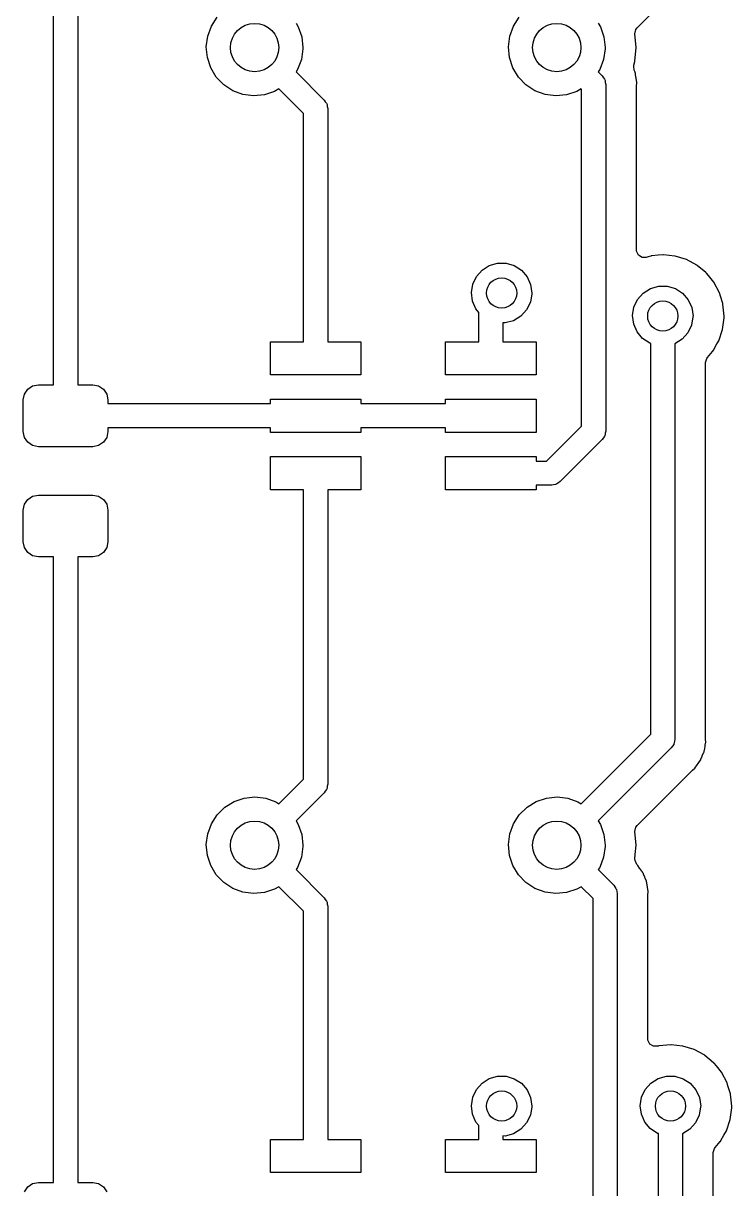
# Model space of a CAD drawing. Extents: x 61 to 228, y -146 to -45.
# Drawn here: x 108.26 to 119.99, y -106.68 to -87.38 of the extents above; entities that cross this region are included whole.
import ezdxf

# ---------------------------------------------------------------- set-up
doc = ezdxf.new("R2010")
doc.units = 0
doc.layers.add('BLACK', color=7, linetype='CONTINUOUS')

msp = doc.modelspace()

# ---------------------------------------------------------------- linework, layer by layer
at = {"layer": 'BLACK', "linetype": 'CONTINUOUS'}
for p, q in [((108.764, -93.3659), (108.764, -83.0079)), ((109.164, -83.0079), (109.164, -93.3659)), ((118.422, -87.4544), (118.819, -87.0573)), ((111.376, -87.4267), (111.472, -87.2768)), ((112.778, -87.3795), (112.814, -87.4367)), ((116.376, -87.4267), (116.472, -87.2768)), ((117.778, -87.3795), (117.814, -87.4367)), ((111.292, -87.7712), (111.315, -87.5943)), ((111.315, -87.5943), (111.376, -87.4267)), ((112.814, -87.4367), (112.872, -87.6052)), ((116.292, -87.7712), (116.315, -87.5943)), ((116.315, -87.5943), (116.376, -87.4267)), ((117.814, -87.4367), (117.872, -87.6052)), ((118.386, -87.5545), (118.4, -87.4849)), ((118.406, -87.7824), (118.386, -87.5545)), ((118.4, -87.4849), (118.422, -87.4544)), ((111.31, -87.9487), (111.292, -87.7712)), ((112.872, -87.6052), (112.892, -87.7824)), ((112.892, -87.7824), (112.892, -87.8047)), ((116.31, -87.9487), (116.292, -87.7712)), ((117.872, -87.6052), (117.892, -87.7824)), ((117.892, -87.7824), (117.892, -87.8047)), ((118.386, -88.0105), (118.406, -87.7824)), ((111.366, -88.118), (111.31, -87.9487)), ((112.867, -87.9814), (112.804, -88.1481)), ((112.892, -87.8047), (112.867, -87.9814)), ((116.366, -88.118), (116.31, -87.9487)), ((117.867, -87.9814), (117.804, -88.1481)), ((117.892, -87.8047), (117.867, -87.9814)), ((111.458, -88.2705), (111.366, -88.118)), ((112.804, -88.1481), (112.778, -88.1859)), ((116.458, -88.2705), (116.366, -88.118)), ((117.804, -88.1481), (117.778, -88.1859)), ((118.365, -88.0889), (118.368, -88.076)), ((118.374, -88.1593), (118.365, -88.0889)), ((118.368, -88.076), (118.384, -88.0158)), ((118.387, -88.1876), (118.374, -88.1593)), ((118.384, -88.0158), (118.386, -88.0105)), ((118.384, -88.0158), (118.384, -88.0158)), ((111.582, -88.3988), (111.458, -88.2705)), ((112.778, -88.1859), (113.244, -88.6512)), ((116.582, -88.3988), (116.458, -88.2705)), ((117.778, -88.1859), (117.845, -88.2527)), ((117.845, -88.2527), (117.863, -88.281)), ((117.863, -88.281), (117.884, -88.3072)), ((117.884, -88.3072), (117.886, -88.3184)), ((117.886, -88.3184), (117.892, -88.3281)), ((117.892, -88.3281), (117.896, -88.3613)), ((117.896, -88.3613), (117.904, -88.3939)), ((118.388, -88.1951), (118.387, -88.1876)), ((118.389, -88.1976), (118.388, -88.1951)), ((118.393, -88.2139), (118.389, -88.1976)), ((118.394, -88.2166), (118.393, -88.2139)), ((118.397, -88.2237), (118.394, -88.2166)), ((118.403, -88.2717), (118.397, -88.2237)), ((118.404, -88.2871), (118.403, -88.2717)), ((118.405, -88.2936), (118.404, -88.2871)), ((118.416, -88.3565), (118.405, -88.2936)), ((118.412, -88.4143), (118.416, -88.3641)), ((118.416, -88.3641), (118.416, -88.3565)), ((118.416, -88.3641), (118.416, -88.3641)), ((111.731, -88.4965), (111.582, -88.3988)), ((111.899, -88.5586), (111.731, -88.4965)), ((112.075, -88.5822), (111.899, -88.5586)), ((112.253, -88.5661), (112.075, -88.5822)), ((112.423, -88.5109), (112.253, -88.5661)), ((112.495, -88.4679), (112.423, -88.5109)), ((112.902, -88.8752), (112.495, -88.4679)), ((116.731, -88.4965), (116.582, -88.3988)), ((116.899, -88.5586), (116.731, -88.4965)), ((117.075, -88.5822), (116.899, -88.5586)), ((117.253, -88.5661), (117.075, -88.5822)), ((117.423, -88.5109), (117.253, -88.5661)), ((117.495, -88.4679), (117.423, -88.5109)), ((117.504, -88.4767), (117.495, -88.4679)), ((117.504, -94.0496), (117.504, -88.4767)), ((117.904, -88.3939), (117.904, -94.1327)), ((118.412, -88.4228), (118.412, -88.4143)), ((118.412, -91.1355), (118.412, -88.4228)), ((113.244, -88.6512), (113.261, -88.6795)), ((113.261, -88.6795), (113.282, -88.7057)), ((113.282, -88.7057), (113.285, -88.7169)), ((113.285, -88.7169), (113.291, -88.7266)), ((113.291, -88.7266), (113.295, -88.7598)), ((112.902, -92.6534), (112.902, -88.8752)), ((113.295, -88.7598), (113.302, -88.7924)), ((113.302, -88.7924), (113.302, -92.6534)), ((118.413, -91.1535), (118.412, -91.1355)), ((118.443, -91.2181), (118.413, -91.1535)), ((118.503, -91.2565), (118.443, -91.2181)), ((118.574, -91.2564), (118.503, -91.2565)), ((118.605, -91.2471), (118.574, -91.2564)), ((118.651, -91.2337), (118.605, -91.2471)), ((118.657, -91.232), (118.651, -91.2337)), ((118.651, -91.2337), (118.651, -91.2337)), ((118.663, -91.2314), (118.657, -91.232)), ((118.771, -91.2216), (118.663, -91.2314)), ((118.663, -91.2314), (118.663, -91.2314)), ((118.854, -91.214), (118.771, -91.2216)), ((118.86, -91.2147), (118.854, -91.214)), ((119.044, -91.2341), (118.86, -91.2147)), ((118.86, -91.2147), (118.86, -91.2147)), ((119.05, -91.2347), (119.044, -91.2341)), ((119.044, -91.2341), (119.044, -91.2341)), ((119.239, -91.2932), (119.05, -91.2347)), ((115.856, -91.4656), (115.975, -91.39)), ((115.975, -91.39), (116.112, -91.351)), ((116.112, -91.351), (116.254, -91.3519)), ((116.254, -91.3519), (116.389, -91.3925)), ((116.389, -91.3925), (116.508, -91.4696)), ((119.413, -91.3873), (119.239, -91.2932)), ((119.418, -91.3912), (119.413, -91.3873)), ((119.561, -91.5094), (119.418, -91.3912)), ((119.418, -91.3912), (119.418, -91.3912)), ((115.701, -91.7002), (115.762, -91.5719)), ((115.762, -91.5719), (115.856, -91.4656)), ((116.508, -91.4696), (116.601, -91.577)), ((116.601, -91.577), (116.66, -91.7061)), ((119.566, -91.5133), (119.561, -91.5094)), ((119.57, -91.5181), (119.566, -91.5133)), ((119.602, -91.5574), (119.57, -91.5181)), ((119.57, -91.5181), (119.57, -91.5181)), ((119.691, -91.6666), (119.602, -91.5574)), ((115.68, -91.8403), (115.701, -91.7002)), ((115.698, -91.9809), (115.68, -91.8403)), ((116.66, -91.7061), (116.68, -91.8464)), ((116.68, -91.8464), (116.679, -91.8586)), ((118.429, -91.9529), (118.523, -91.8466)), ((118.523, -91.8466), (118.642, -91.771)), ((118.642, -91.771), (118.779, -91.732)), ((118.779, -91.732), (118.921, -91.7329)), ((118.921, -91.7329), (119.056, -91.7735)), ((119.056, -91.7735), (119.175, -91.8506)), ((119.784, -91.8412), (119.691, -91.6666)), ((119.801, -91.8985), (119.784, -91.8412)), ((115.755, -92.1106), (115.698, -91.9809)), ((116.656, -91.9984), (116.594, -92.126)), ((116.679, -91.8586), (116.656, -91.9984)), ((118.368, -92.0812), (118.429, -91.9529)), ((119.175, -91.8506), (119.268, -91.958)), ((119.268, -91.958), (119.327, -92.0871)), ((119.838, -92.0221), (119.801, -91.8985)), ((119.841, -92.0306), (119.838, -92.0221)), ((119.86, -92.2274), (119.841, -92.0306)), ((115.802, -92.1665), (115.755, -92.1106)), ((115.802, -92.6534), (115.802, -92.1665)), ((116.499, -92.2311), (116.378, -92.3053)), ((116.594, -92.126), (116.499, -92.2311)), ((118.347, -92.2213), (118.368, -92.0812)), ((118.365, -92.3619), (118.347, -92.2213)), ((119.327, -92.0871), (119.347, -92.2274)), ((119.347, -92.2274), (119.346, -92.2396)), ((119.86, -92.2557), (119.86, -92.2274)), ((116.241, -92.3426), (116.202, -92.3418)), ((116.202, -92.3418), (116.202, -92.6534)), ((116.378, -92.3053), (116.241, -92.3426)), ((118.422, -92.4916), (118.365, -92.3619)), ((119.323, -92.3794), (119.261, -92.507)), ((119.346, -92.2396), (119.323, -92.3794)), ((119.835, -92.4519), (119.86, -92.2557)), ((118.513, -92.6001), (118.422, -92.4916)), ((118.631, -92.6787), (118.513, -92.6001)), ((119.166, -92.6121), (119.047, -92.6854)), ((119.261, -92.507), (119.166, -92.6121)), ((119.772, -92.6396), (119.835, -92.4519)), ((112.352, -93.2034), (112.352, -92.6534)), ((112.352, -92.6534), (112.902, -92.6534)), ((113.302, -92.6534), (113.852, -92.6534)), ((113.852, -92.6534), (113.852, -93.2034)), ((115.252, -93.2034), (115.252, -92.6534)), ((115.252, -92.6534), (115.802, -92.6534)), ((116.202, -92.6534), (116.752, -92.6534)), ((116.752, -92.6534), (116.752, -93.2034)), ((118.647, -92.6835), (118.631, -92.6787)), ((118.647, -99.1531), (118.647, -92.6835)), ((119.047, -92.6854), (119.047, -99.2362)), ((119.671, -92.8162), (119.675, -92.8115)), ((119.675, -92.8115), (119.685, -92.7941)), ((119.685, -92.7941), (119.744, -92.6896)), ((119.744, -92.6896), (119.772, -92.6396)), ((119.555, -92.9969), (119.575, -92.9288)), ((119.555, -99.2112), (119.555, -92.9969)), ((119.575, -92.9288), (119.586, -92.9146)), ((119.586, -92.9146), (119.671, -92.8162)), ((119.671, -92.8162), (119.671, -92.8162)), ((108.337, -93.4391), (108.418, -93.3849)), ((108.418, -93.3849), (108.514, -93.3659)), ((108.514, -93.3659), (108.764, -93.3659)), ((109.164, -93.3659), (109.414, -93.3659)), ((109.414, -93.3659), (109.51, -93.3849)), ((109.51, -93.3849), (109.591, -93.4391)), ((113.852, -93.2034), (112.352, -93.2034)), ((116.752, -93.2034), (115.252, -93.2034)), ((108.264, -93.6159), (108.283, -93.5202)), ((108.283, -93.5202), (108.337, -93.4391)), ((109.591, -93.4391), (109.645, -93.5202)), ((109.645, -93.5202), (109.664, -93.6159)), ((108.264, -94.1409), (108.264, -93.6159)), ((109.664, -93.6159), (109.664, -93.6784)), ((109.664, -93.6784), (112.352, -93.6784)), ((112.352, -93.6784), (112.352, -93.6034)), ((112.352, -93.6034), (113.852, -93.6034)), ((113.852, -93.6034), (113.852, -93.6784)), ((113.852, -93.6784), (115.252, -93.6784)), ((115.252, -93.6784), (115.252, -93.6034)), ((115.252, -93.6034), (116.752, -93.6034)), ((116.752, -93.6034), (116.752, -94.1534)), ((108.283, -94.2366), (108.264, -94.1409)), ((109.664, -94.1409), (109.645, -94.2366)), ((112.352, -94.0784), (109.664, -94.0784)), ((109.664, -94.0784), (109.664, -94.1409)), ((112.352, -94.1534), (112.352, -94.0784)), ((113.852, -94.1534), (112.352, -94.1534)), ((115.252, -94.0784), (113.852, -94.0784)), ((113.852, -94.0784), (113.852, -94.1534)), ((115.252, -94.1534), (115.252, -94.0784)), ((116.752, -94.1534), (115.252, -94.1534)), ((116.925, -94.6284), (117.504, -94.0496)), ((117.904, -94.1327), (117.896, -94.1653)), ((108.337, -94.3177), (108.283, -94.2366)), ((108.418, -94.3719), (108.337, -94.3177)), ((109.591, -94.3177), (109.51, -94.3719)), ((109.645, -94.2366), (109.591, -94.3177)), ((117.845, -94.2738), (117.149, -94.9701)), ((117.863, -94.2455), (117.845, -94.2738)), ((117.884, -94.2194), (117.863, -94.2455)), ((117.886, -94.2082), (117.884, -94.2194)), ((117.892, -94.1985), (117.886, -94.2082)), ((117.896, -94.1653), (117.892, -94.1985)), ((108.514, -94.3909), (108.418, -94.3719)), ((109.414, -94.3909), (108.514, -94.3909)), ((109.51, -94.3719), (109.414, -94.3909)), ((112.352, -95.1034), (112.352, -94.5534)), ((112.352, -94.5534), (113.852, -94.5534)), ((113.852, -94.5534), (113.852, -95.1034)), ((115.252, -95.1034), (115.252, -94.5534)), ((115.252, -94.5534), (116.752, -94.5534)), ((116.752, -94.5534), (116.752, -94.6284)), ((116.752, -94.6284), (116.925, -94.6284)), ((112.902, -95.1034), (112.352, -95.1034)), ((112.902, -99.8976), (112.902, -95.1034)), ((113.852, -95.1034), (113.302, -95.1034)), ((113.302, -95.1034), (113.302, -99.9807)), ((116.752, -95.1034), (115.252, -95.1034)), ((117.008, -95.0284), (116.752, -95.0284)), ((116.752, -95.0284), (116.752, -95.1034)), ((117.04, -95.021), (117.008, -95.0284)), ((117.073, -95.0173), (117.04, -95.021)), ((117.083, -95.0112), (117.073, -95.0173)), ((117.094, -95.0086), (117.083, -95.0112)), ((117.12, -94.9878), (117.094, -95.0086)), ((117.149, -94.9701), (117.12, -94.9878)), ((108.283, -95.3452), (108.337, -95.2641)), ((108.337, -95.2641), (108.418, -95.2099)), ((108.418, -95.2099), (108.514, -95.1909)), ((108.514, -95.1909), (109.414, -95.1909)), ((109.414, -95.1909), (109.51, -95.2099)), ((109.51, -95.2099), (109.591, -95.2641)), ((109.591, -95.2641), (109.645, -95.3452)), ((108.264, -95.4409), (108.283, -95.3452)), ((108.264, -95.9659), (108.264, -95.4409)), ((109.645, -95.3452), (109.664, -95.4409)), ((109.664, -95.4409), (109.664, -95.9659)), ((108.283, -96.0616), (108.264, -95.9659)), ((108.337, -96.1427), (108.283, -96.0616)), ((109.645, -96.0616), (109.591, -96.1427)), ((109.664, -95.9659), (109.645, -96.0616)), ((108.418, -96.1969), (108.337, -96.1427)), ((108.514, -96.2159), (108.418, -96.1969)), ((108.764, -96.2159), (108.514, -96.2159)), ((108.764, -106.574), (108.764, -96.2159)), ((109.414, -96.2159), (109.164, -96.2159)), ((109.164, -96.2159), (109.164, -106.574)), ((109.51, -96.1969), (109.414, -96.2159)), ((109.591, -96.1427), (109.51, -96.1969)), ((117.495, -100.305), (118.647, -99.1531)), ((119.006, -99.349), (118.988, -99.3773)), ((119.027, -99.3229), (119.006, -99.349)), ((119.029, -99.3117), (119.027, -99.3229)), ((119.035, -99.302), (119.029, -99.3117)), ((119.039, -99.2688), (119.035, -99.302)), ((119.047, -99.2362), (119.039, -99.2688)), ((119.54, -99.3937), (119.546, -99.35)), ((119.546, -99.35), (119.547, -99.3435)), ((119.547, -99.3435), (119.549, -99.3339)), ((119.549, -99.3339), (119.559, -99.2807)), ((119.555, -99.2185), (119.555, -99.2112)), ((119.556, -99.2311), (119.555, -99.2185)), ((119.559, -99.2807), (119.556, -99.2311)), ((118.988, -99.3773), (117.778, -100.588)), ((119.478, -99.5661), (119.499, -99.5136)), ((119.499, -99.5136), (119.501, -99.5076)), ((119.501, -99.5076), (119.528, -99.4493)), ((119.528, -99.4493), (119.529, -99.4419)), ((119.529, -99.4419), (119.53, -99.4393)), ((119.53, -99.4393), (119.534, -99.4231)), ((119.534, -99.4231), (119.535, -99.4205)), ((119.535, -99.4205), (119.538, -99.4134)), ((119.538, -99.4134), (119.54, -99.3937)), ((118.422, -100.662), (119.327, -99.7574)), ((119.327, -99.7574), (119.333, -99.7515)), ((119.333, -99.7515), (119.339, -99.7466)), ((119.339, -99.7466), (119.377, -99.7135)), ((119.377, -99.7135), (119.414, -99.6612)), ((119.414, -99.6612), (119.418, -99.6559)), ((119.418, -99.6559), (119.434, -99.6353)), ((119.434, -99.6353), (119.457, -99.6056)), ((119.457, -99.6056), (119.46, -99.5987)), ((119.46, -99.5987), (119.462, -99.5964)), ((119.462, -99.5964), (119.47, -99.5817)), ((119.47, -99.5817), (119.471, -99.5794)), ((119.471, -99.5794), (119.476, -99.5732)), ((119.476, -99.5732), (119.478, -99.5661)), ((119.478, -99.5661), (119.478, -99.5661)), ((112.495, -100.305), (112.902, -99.8976)), ((113.244, -100.122), (112.778, -100.588)), ((113.261, -100.094), (113.244, -100.122)), ((113.282, -100.067), (113.261, -100.094)), ((113.285, -100.056), (113.282, -100.067)), ((113.291, -100.047), (113.285, -100.056)), ((113.295, -100.013), (113.291, -100.047)), ((113.302, -99.9807), (113.295, -100.013)), ((111.6, -100.36), (111.751, -100.267)), ((111.751, -100.267), (111.92, -100.209)), ((111.92, -100.209), (112.098, -100.19)), ((112.098, -100.19), (112.275, -100.212)), ((112.275, -100.212), (112.443, -100.271)), ((112.443, -100.271), (112.495, -100.305)), ((116.6, -100.36), (116.751, -100.267)), ((116.751, -100.267), (116.92, -100.209)), ((116.92, -100.209), (117.098, -100.19)), ((117.098, -100.19), (117.275, -100.212)), ((117.275, -100.212), (117.443, -100.271)), ((117.443, -100.271), (117.495, -100.305)), ((111.376, -100.635), (111.472, -100.485)), ((111.472, -100.485), (111.6, -100.36)), ((116.376, -100.635), (116.472, -100.485)), ((116.472, -100.485), (116.6, -100.36)), ((111.315, -100.802), (111.376, -100.635)), ((112.778, -100.588), (112.814, -100.645)), ((112.814, -100.645), (112.872, -100.813)), ((116.315, -100.802), (116.376, -100.635)), ((117.778, -100.588), (117.814, -100.645)), ((117.814, -100.645), (117.872, -100.813)), ((118.386, -100.762), (118.4, -100.693)), ((118.4, -100.693), (118.422, -100.662)), ((111.292, -100.979), (111.315, -100.802)), ((112.872, -100.813), (112.892, -100.99)), ((116.292, -100.979), (116.315, -100.802)), ((117.872, -100.813), (117.892, -100.99)), ((118.406, -100.99), (118.386, -100.762)), ((111.31, -101.157), (111.292, -100.979)), ((112.892, -101.013), (112.867, -101.189)), ((112.892, -100.99), (112.892, -101.013)), ((116.31, -101.157), (116.292, -100.979)), ((117.892, -101.013), (117.867, -101.189)), ((117.892, -100.99), (117.892, -101.013)), ((118.392, -101.145), (118.406, -100.99)), ((111.366, -101.326), (111.31, -101.157)), ((112.867, -101.189), (112.804, -101.356)), ((116.366, -101.326), (116.31, -101.157)), ((117.867, -101.189), (117.804, -101.356)), ((118.386, -101.214), (118.392, -101.145)), ((118.387, -101.244), (118.386, -101.214)), ((118.417, -101.308), (118.387, -101.244)), ((111.458, -101.479), (111.366, -101.326)), ((111.582, -101.607), (111.458, -101.479)), ((112.804, -101.356), (112.778, -101.394)), ((112.778, -101.394), (113.244, -101.859)), ((116.458, -101.479), (116.366, -101.326)), ((116.582, -101.607), (116.458, -101.479)), ((117.804, -101.356), (117.778, -101.394)), ((117.778, -101.394), (118.034, -101.649)), ((118.422, -101.313), (118.417, -101.308)), ((118.427, -101.318), (118.422, -101.313)), ((118.432, -101.325), (118.427, -101.318)), ((118.464, -101.371), (118.432, -101.325)), ((118.432, -101.325), (118.432, -101.325)), ((118.468, -101.376), (118.464, -101.371)), ((118.502, -101.421), (118.468, -101.376)), ((118.506, -101.427), (118.502, -101.421)), ((118.502, -101.421), (118.502, -101.421)), ((118.509, -101.434), (118.506, -101.427)), ((118.511, -101.436), (118.509, -101.434)), ((118.519, -101.451), (118.511, -101.436)), ((118.52, -101.453), (118.519, -101.451)), ((118.525, -101.46), (118.52, -101.453)), ((118.527, -101.467), (118.525, -101.46)), ((118.547, -101.52), (118.527, -101.467)), ((118.527, -101.467), (118.527, -101.467)), ((111.731, -101.704), (111.582, -101.607)), ((112.495, -101.676), (112.423, -101.719)), ((112.902, -102.083), (112.495, -101.676)), ((116.731, -101.704), (116.582, -101.607)), ((117.495, -101.676), (117.423, -101.719)), ((117.692, -101.873), (117.495, -101.676)), ((118.034, -101.649), (118.051, -101.678)), ((118.051, -101.678), (118.072, -101.704)), ((118.55, -101.526), (118.547, -101.52)), ((118.554, -101.535), (118.55, -101.526)), ((118.575, -101.584), (118.554, -101.535)), ((118.577, -101.592), (118.575, -101.584)), ((118.577, -101.594), (118.577, -101.592)), ((118.582, -101.61), (118.577, -101.594)), ((118.583, -101.613), (118.582, -101.61)), ((118.585, -101.62), (118.583, -101.613)), ((118.592, -101.677), (118.585, -101.62)), ((118.593, -101.684), (118.592, -101.677)), ((118.594, -101.69), (118.593, -101.684)), ((111.899, -101.767), (111.731, -101.704)), ((112.075, -101.79), (111.899, -101.767)), ((112.253, -101.774), (112.075, -101.79)), ((112.423, -101.719), (112.253, -101.774)), ((113.244, -101.859), (113.261, -101.888)), ((116.899, -101.767), (116.731, -101.704)), ((117.075, -101.79), (116.899, -101.767)), ((117.253, -101.774), (117.075, -101.79)), ((117.423, -101.719), (117.253, -101.774)), ((117.692, -107.069), (117.692, -101.873)), ((118.072, -101.704), (118.075, -101.715)), ((118.075, -101.715), (118.081, -101.725)), ((118.081, -101.725), (118.085, -101.758)), ((118.085, -101.758), (118.092, -101.79)), ((118.092, -101.79), (118.092, -107.152)), ((118.605, -101.753), (118.594, -101.69)), ((118.601, -101.811), (118.604, -101.761)), ((118.601, -101.819), (118.601, -101.811)), ((118.601, -104.198), (118.601, -101.819)), ((118.604, -101.761), (118.605, -101.753)), ((118.604, -101.761), (118.604, -101.761)), ((113.261, -101.888), (113.282, -101.914)), ((113.282, -101.914), (113.285, -101.925)), ((113.285, -101.925), (113.291, -101.935)), ((113.291, -101.935), (113.295, -101.968)), ((113.295, -101.968), (113.302, -102)), ((113.302, -102), (113.302, -105.861)), ((112.902, -105.861), (112.902, -102.083)), ((118.602, -104.216), (118.601, -104.198)), ((118.631, -104.281), (118.602, -104.216)), ((118.691, -104.319), (118.631, -104.281)), ((118.762, -104.319), (118.691, -104.319)), ((118.778, -104.315), (118.762, -104.319)), ((118.784, -104.313), (118.778, -104.315)), ((118.778, -104.315), (118.778, -104.315)), ((118.981, -104.295), (118.784, -104.313)), ((118.987, -104.296), (118.981, -104.295)), ((119.171, -104.315), (118.987, -104.296)), ((118.987, -104.296), (118.987, -104.296)), ((119.177, -104.316), (119.171, -104.315)), ((119.171, -104.315), (119.171, -104.315)), ((119.366, -104.374), (119.177, -104.316)), ((119.54, -104.468), (119.366, -104.374)), ((119.545, -104.472), (119.54, -104.468)), ((119.688, -104.59), (119.545, -104.472)), ((119.545, -104.472), (119.545, -104.472)), ((119.693, -104.594), (119.688, -104.59)), ((119.697, -104.599), (119.693, -104.594)), ((119.733, -104.644), (119.697, -104.599)), ((119.697, -104.599), (119.697, -104.599)), ((119.818, -104.748), (119.733, -104.644)), ((119.911, -104.922), (119.818, -104.748)), ((115.762, -105.034), (115.856, -104.928)), ((115.856, -104.928), (115.975, -104.852)), ((115.975, -104.852), (116.112, -104.813)), ((116.112, -104.813), (116.254, -104.814)), ((116.254, -104.814), (116.389, -104.855)), ((116.389, -104.855), (116.508, -104.932)), ((116.508, -104.932), (116.601, -105.039)), ((118.556, -105.034), (118.65, -104.928)), ((118.65, -104.928), (118.769, -104.852)), ((118.769, -104.852), (118.906, -104.813)), ((118.906, -104.813), (119.048, -104.814)), ((119.048, -104.814), (119.183, -104.855)), ((119.183, -104.855), (119.302, -104.932)), ((119.302, -104.932), (119.395, -105.039)), ((119.926, -104.973), (119.911, -104.922)), ((115.701, -105.162), (115.762, -105.034)), ((116.601, -105.039), (116.66, -105.168)), ((118.495, -105.162), (118.556, -105.034)), ((119.395, -105.039), (119.454, -105.168)), ((119.965, -105.104), (119.926, -104.973)), ((119.968, -105.112), (119.965, -105.104)), ((119.987, -105.308), (119.968, -105.112)), ((115.68, -105.302), (115.701, -105.162)), ((115.698, -105.443), (115.68, -105.302)), ((116.679, -105.321), (116.656, -105.46)), ((116.66, -105.168), (116.68, -105.308)), ((116.68, -105.308), (116.679, -105.321)), ((118.474, -105.302), (118.495, -105.162)), ((118.492, -105.443), (118.474, -105.302)), ((119.473, -105.321), (119.45, -105.46)), ((119.454, -105.168), (119.474, -105.308)), ((119.474, -105.308), (119.473, -105.321)), ((119.962, -105.533), (119.987, -105.337)), ((119.987, -105.337), (119.987, -105.308)), ((115.755, -105.573), (115.698, -105.443)), ((116.656, -105.46), (116.594, -105.588)), ((118.549, -105.573), (118.492, -105.443)), ((119.45, -105.46), (119.388, -105.588)), ((119.899, -105.721), (119.962, -105.533)), ((115.802, -105.629), (115.755, -105.573)), ((115.802, -105.861), (115.802, -105.629)), ((116.499, -105.693), (116.378, -105.767)), ((116.594, -105.588), (116.499, -105.693)), ((118.64, -105.681), (118.549, -105.573)), ((118.758, -105.76), (118.64, -105.681)), ((119.293, -105.693), (119.174, -105.766)), ((119.388, -105.588), (119.293, -105.693)), ((119.859, -105.792), (119.899, -105.721)), ((112.352, -106.411), (112.352, -105.861)), ((112.352, -105.861), (112.902, -105.861)), ((113.302, -105.861), (113.852, -105.861)), ((113.852, -105.861), (113.852, -106.411)), ((115.252, -106.411), (115.252, -105.861)), ((115.252, -105.861), (115.802, -105.861)), ((116.241, -105.805), (116.202, -105.804)), ((116.202, -105.804), (116.202, -105.861)), ((116.202, -105.861), (116.752, -105.861)), ((116.378, -105.767), (116.241, -105.805)), ((116.752, -105.861), (116.752, -106.411)), ((118.774, -105.764), (118.758, -105.76)), ((118.774, -112.234), (118.774, -105.764)), ((119.174, -105.766), (119.174, -112.317)), ((119.713, -105.996), (119.798, -105.897)), ((119.798, -105.897), (119.802, -105.893)), ((119.798, -105.897), (119.798, -105.897)), ((119.802, -105.893), (119.808, -105.881)), ((119.808, -105.881), (119.859, -105.792)), ((119.682, -106.078), (119.702, -106.01)), ((119.682, -112.292), (119.682, -106.078)), ((119.702, -106.01), (119.713, -105.996)), ((113.852, -106.411), (112.352, -106.411)), ((116.752, -106.411), (115.252, -106.411)), ((108.283, -106.728), (108.337, -106.647)), ((108.337, -106.647), (108.418, -106.593)), ((108.418, -106.593), (108.514, -106.574)), ((108.514, -106.574), (108.764, -106.574)), ((109.164, -106.574), (109.414, -106.574)), ((109.414, -106.574), (109.51, -106.593)), ((109.51, -106.593), (109.591, -106.647)), ((109.591, -106.647), (109.645, -106.728))]:
    msp.add_line(p, q, dxfattribs=at)
at = {"layer": 'BLACK'}
for centre, radius in [((112.092, -87.7824), 0.4), ((117.092, -87.7824), 0.4), ((116.18, -91.8464), 0.25), ((118.847, -92.2274), 0.25), ((112.092, -100.99), 0.4), ((117.092, -100.99), 0.4), ((116.18, -105.308), 0.25), ((118.974, -105.308), 0.25)]:
    msp.add_circle(centre, radius, dxfattribs=at)

doc.saveas('drawing.dxf')
